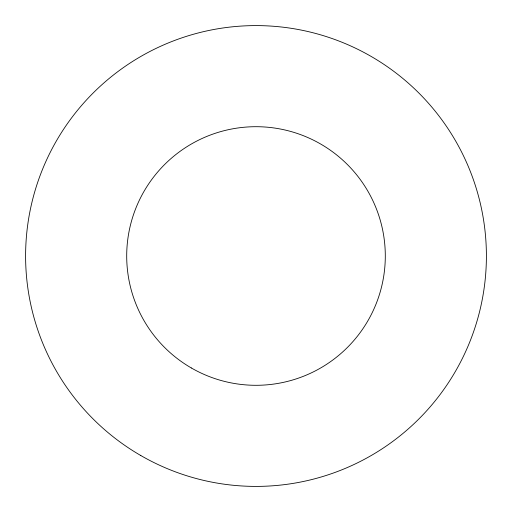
<?xml version="1.0" encoding="UTF-8"?>
<svg xmlns="http://www.w3.org/2000/svg" width="512" height="512" viewBox="0 0 512 512"><rect width="100%" height="100%" fill="white"/><g stroke="black" fill="none" stroke-linecap="round" stroke-linejoin="round"><path stroke-width="0.77" d="M140.8 455.533A230.4 230.4 0 0 0 486.4 256A230.4 230.4 0 0 0 140.8 56.467A230.4 230.4 0 0 0 140.8 455.533M191.347 367.974A129.299 129.299 0 0 0 385.299 256A129.299 129.299 0 0 0 191.347 144.026A129.299 129.299 0 0 0 191.347 367.974"/></g></svg>
